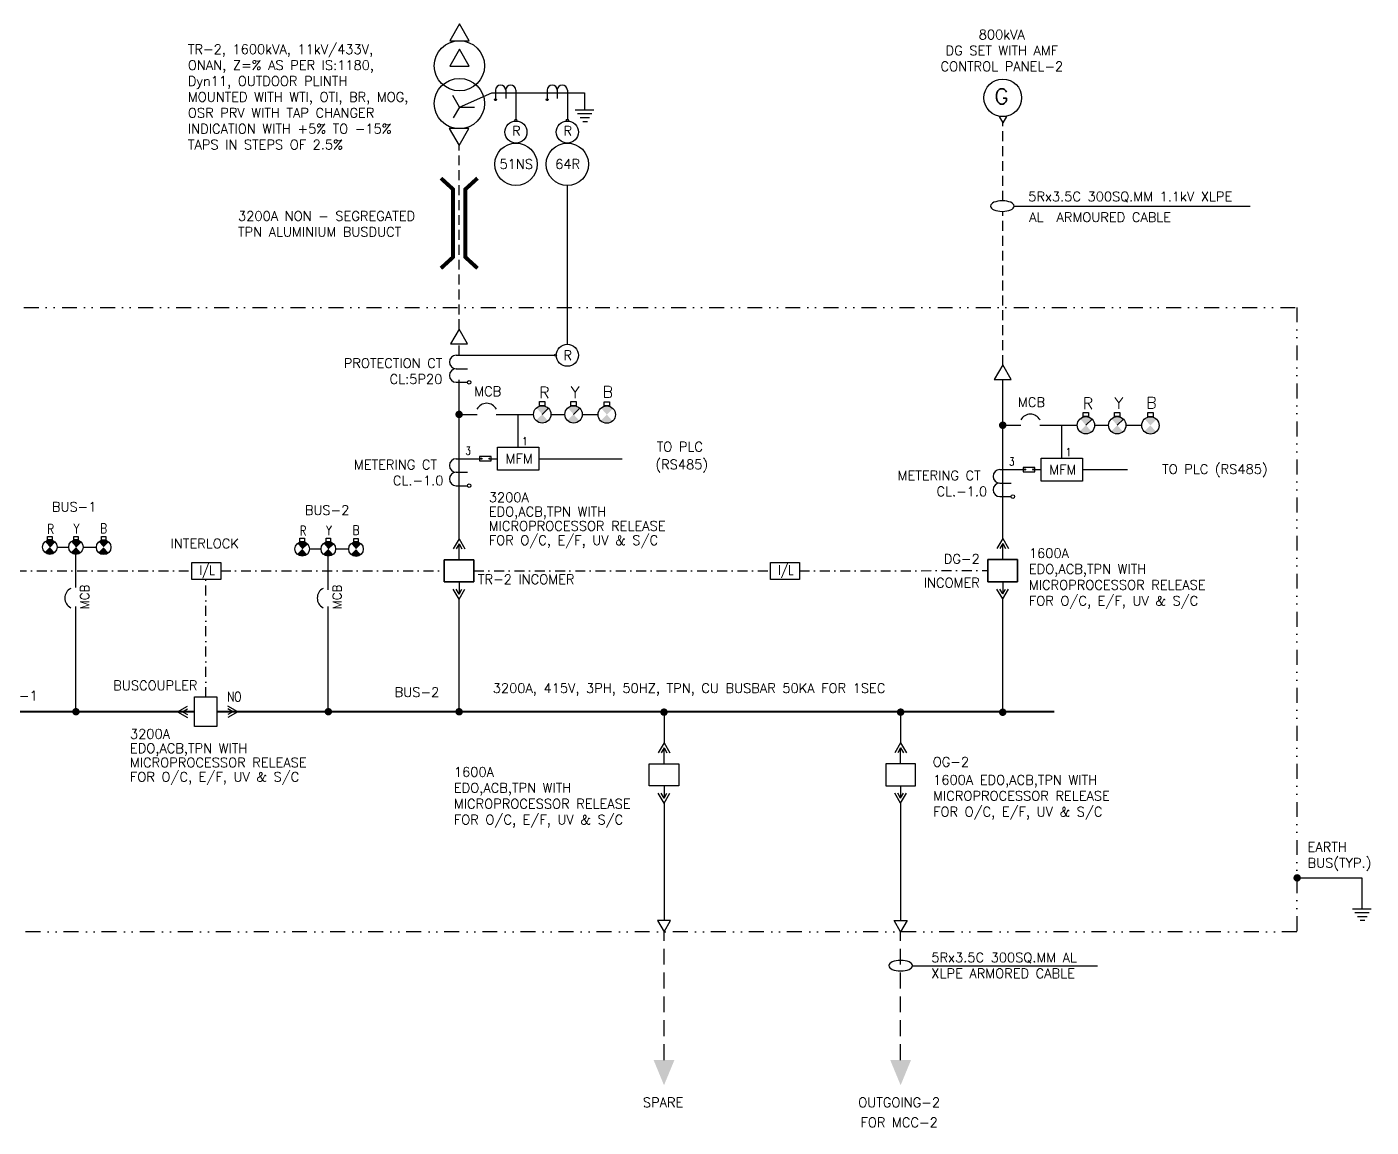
# Model space of a CAD drawing. Header units: metres. Extents: x -3672 to -87, y 1764 to 2695.
# Drawn here: x -471.8 to -133.7, y 2051.9 to 2328.8 of the extents above; entities that cross this region are included whole.
import ezdxf
from ezdxf.enums import TextEntityAlignment as Align

# ---------------------------------------------------------------- set-up
doc = ezdxf.new("R2010")
doc.units = ezdxf.units.M
doc.header["$MEASUREMENT"] = 0
for name, pattern in [('DASHDOT2', [0.5, 0.25, -0.125, 0, -0.125]), ('DASHED', [0.75, 0.5, -0.25]), ('DIVIDE2', [0.625, 0.25, -0.125, 0, -0.125, 0, -0.125]), ('HIDDEN', [0.375, 0.25, -0.125])]:
    doc.linetypes.add(name, pattern=pattern)
for name, color, linetype in [('BUSBAR', 4, 'Continuous'), ('ELEC_SYM', 6, 'Continuous'), ('LINE', 4, 'Continuous'), ('LOGO TEXT', 7, 'Continuous'), ('PANEL', 40, 'Continuous'), ('TEXT', 7, 'Continuous')]:
    doc.layers.add(name, color=color, linetype=linetype)
doc.layers.add('CABLE', color=30, linetype='Continuous', lineweight=20)
doc.styles.add('romans', font='Romans.shx')

# ---------------------------------------------------------------- blocks, each defined once
blk = doc.blocks.new('CG')
blk.add_lwpolyline([(0, 375), (-217, 0), (217, 0)], close=True)
blk = doc.blocks.new('tr')
for p, q in [((0, 0), (-1.71, -2.95)), ((1.71, -2.95), (0, 0)), ((-1.71, -2.95), (1.71, -2.95))]:
    blk.add_line(p, q)
blk = doc.blocks.new('Ect')
at = {"color": 0, "linetype": 'ByBlock'}
for p, q in [((0, 3), (2.5, 3)), ((0, 0), (2.5, 0)), ((0, -3), (2.5, -3))]:
    blk.add_line(p, q, dxfattribs=at)
for centre in [(0, 1.5), (0, -1.5)]:
    blk.add_arc(centre, 1.5, 90, 270, dxfattribs=at)

msp = doc.modelspace()

# ---------------------------------------------------------------- hatches: boundary and pattern name
at = {"linetype": 'DASHED', "lineweight": -3, "ltscale": 700}
h = msp.add_hatch(color=30, dxfattribs=at)
h.paths.add_polyline_path([(-315.7, 2220.12), (-322.06, 2221.43), (-322.05, 2218.78)], flags=17)
edge = h.paths.add_edge_path(flags=17)
edge.add_line((-315.7, 2220.12), (-322.06, 2221.43))
edge.add_line((-322.05, 2218.78), (-322.06, 2221.43))
edge.add_line((-322.05, 2218.78), (-315.7, 2220.12))
h = msp.add_hatch(color=30, dxfattribs=at)
h.paths.add_polyline_path([(-188.6, 2217.39), (-194.97, 2218.71), (-194.96, 2216.05)], flags=17)
edge = h.paths.add_edge_path(flags=17)
edge.add_line((-188.6, 2217.39), (-194.97, 2218.71))
edge.add_line((-194.96, 2216.05), (-194.97, 2218.71))
edge.add_line((-194.96, 2216.05), (-188.6, 2217.39))
at = {"layer": 'ELEC_SYM', "lineweight": -3}
h = msp.add_hatch(color=1, dxfattribs=at)
h.paths.add_polyline_path([(-340.64, 2232.85, 0.395544), (-343.63, 2232.95), (-342.19, 2231.3)])
h.paths.add_polyline_path([(-342.19, 2231.3), (-343.73, 2229.75, 0.395108), (-340.74, 2229.66)])
h = msp.add_hatch(color=2, dxfattribs=at)
h.paths.add_polyline_path([(-332.75, 2232.85, 0.395544), (-335.75, 2232.95), (-334.3, 2231.3)])
h.paths.add_polyline_path([(-334.3, 2231.3), (-335.85, 2229.75, 0.395108), (-332.86, 2229.66)])
h = msp.add_hatch(color=5, dxfattribs=at)
h.paths.add_polyline_path([(-324.4, 2232.8, 0.395544), (-327.4, 2232.89), (-325.95, 2231.25)])
h.paths.add_polyline_path([(-325.95, 2231.25), (-327.5, 2229.7, 0.395108), (-324.51, 2229.6)])
h = msp.add_hatch(color=1, dxfattribs=at)
h.paths.add_polyline_path([(-203.91, 2230.12, 0.395544), (-206.91, 2230.22), (-205.46, 2228.57)])
h.paths.add_polyline_path([(-205.46, 2228.57), (-207.01, 2227.02, 0.395108), (-204.02, 2226.93)])
h = msp.add_hatch(color=2, dxfattribs=at)
h.paths.add_polyline_path([(-196.03, 2230.12, 0.395544), (-199.03, 2230.22), (-197.58, 2228.57)])
h.paths.add_polyline_path([(-197.58, 2228.57), (-199.13, 2227.02, 0.395108), (-196.13, 2226.93)])
h = msp.add_hatch(color=5, dxfattribs=at)
h.paths.add_polyline_path([(-187.68, 2230.07, 0.395544), (-190.67, 2230.17), (-189.23, 2228.52)])
h.paths.add_polyline_path([(-189.23, 2228.52), (-190.78, 2226.97, 0.395108), (-187.78, 2226.87)])
h = msp.add_hatch(color=1, dxfattribs=at)
h.paths.add_polyline_path([(-464.73, 2199.19, 0.395544), (-467.22, 2199.27), (-466.02, 2197.9)])
h.paths.add_polyline_path([(-466.02, 2197.9), (-467.31, 2196.61, 0.395108), (-464.82, 2196.53)])
h = msp.add_hatch(color=2, dxfattribs=at)
h.paths.add_polyline_path([(-458.16, 2199.19, 0.395544), (-460.66, 2199.27), (-459.45, 2197.9)])
h.paths.add_polyline_path([(-459.45, 2197.9), (-460.74, 2196.61, 0.395108), (-458.25, 2196.53)])
h = msp.add_hatch(color=5, dxfattribs=at)
h.paths.add_polyline_path([(-451.2, 2199.14, 0.395544), (-453.7, 2199.22), (-452.49, 2197.85)])
h.paths.add_polyline_path([(-452.49, 2197.85), (-453.78, 2196.56, 0.395108), (-451.29, 2196.48)])
h = msp.add_hatch(color=1, dxfattribs=at)
h.paths.add_polyline_path([(-401.26, 2198.74, 0.395544), (-403.75, 2198.82), (-402.55, 2197.45)])
h.paths.add_polyline_path([(-402.55, 2197.45), (-403.84, 2196.16, 0.395108), (-401.34, 2196.08)])
h = msp.add_hatch(color=2, dxfattribs=at)
h.paths.add_polyline_path([(-394.69, 2198.74, 0.395544), (-397.18, 2198.82), (-395.98, 2197.45)])
h.paths.add_polyline_path([(-395.98, 2197.45), (-397.27, 2196.16, 0.395108), (-394.77, 2196.08)])
h = msp.add_hatch(color=5, dxfattribs=at)
h.paths.add_polyline_path([(-387.73, 2198.69, 0.395544), (-390.22, 2198.77), (-389.02, 2197.4)])
h.paths.add_polyline_path([(-389.02, 2197.4), (-390.31, 2196.11, 0.395108), (-387.81, 2196.03)])

# ---------------------------------------------------------------- linework, layer by layer
at = {"linetype": 'ByBlock', "lineweight": -3, "ltscale": 10}
for q in [(-364.71, 2311.55), (-364.56, 2305.93), (-359.24, 2308.61)]:
    msp.add_line((-363.01, 2308.61), q, dxfattribs=at)
at = {"color": 4, "linetype": 'HIDDEN', "lineweight": -3, "ltscale": 10}
for p, q in [((-226.37, 2285.05), (-226.37, 2304.64)), ((-363.1, 2252.72), (-363.1, 2298.95)), ((-226.37, 2243.74), (-226.37, 2282.4)), ((-363.1, 2246.17), (-363.1, 2249.03))]:
    msp.add_line(p, q, dxfattribs=at)
at = {"color": 7}
for p, q in [((-335.87, 2248.94), (-335.87, 2288.91)), ((-361, 2246.17), (-339.11, 2246.19))]:
    msp.add_line(p, q, dxfattribs=at)
at = {"color": 6, "lineweight": -3}
for p, q in [((-363.1, 2200.01), (-364.55, 2197.5)), ((-363.1, 2200.01), (-364.55, 2197.5)), ((-363.1, 2198.76), (-363.82, 2197.5)), ((-363.1, 2198.76), (-363.82, 2197.5)), ((-363.1, 2200.01), (-361.65, 2197.5)), ((-363.1, 2200.01), (-361.65, 2197.5)), ((-363.1, 2194.73), (-363.1, 2198.76)), ((-363.1, 2198.76), (-362.37, 2197.5)), ((-363.1, 2198.76), (-362.37, 2197.5)), ((-226.37, 2200.06), (-227.82, 2197.55)), ((-226.37, 2200.06), (-227.82, 2197.55)), ((-226.37, 2198.8), (-227.1, 2197.55)), ((-226.37, 2198.8), (-227.1, 2197.55)), ((-226.37, 2200.06), (-224.93, 2197.55)), ((-226.37, 2200.06), (-224.93, 2197.55)), ((-226.37, 2194.77), (-226.37, 2198.8)), ((-226.37, 2198.8), (-225.65, 2197.55)), ((-226.37, 2198.8), (-225.65, 2197.55)), ((-359.36, 2194.73), (-366.83, 2194.73)), ((-366.83, 2194.73), (-366.83, 2189.13)), ((-366.83, 2189.13), (-366.83, 2194.73)), ((-366.83, 2194.73), (-359.36, 2194.73)), ((-359.36, 2189.13), (-359.36, 2194.73)), ((-359.36, 2194.73), (-359.36, 2189.13)), ((-222.64, 2194.77), (-230.11, 2194.77)), ((-230.11, 2194.77), (-230.11, 2189.17)), ((-222.64, 2189.17), (-222.64, 2194.77)), ((-366.83, 2189.13), (-359.36, 2189.13)), ((-359.36, 2189.13), (-366.83, 2189.13)), ((-363.1, 2184.81), (-364.55, 2187.32)), ((-363.1, 2184.81), (-364.55, 2187.32)), ((-363.1, 2186.06), (-363.82, 2187.32)), ((-363.1, 2186.06), (-363.82, 2187.32)), ((-363.1, 2189.13), (-363.1, 2186.06)), ((-363.1, 2186.06), (-362.37, 2187.32)), ((-363.1, 2184.81), (-361.65, 2187.32)), ((-363.1, 2186.06), (-362.37, 2187.32)), ((-363.1, 2184.81), (-361.65, 2187.32)), ((-230.11, 2189.17), (-222.64, 2189.17)), ((-226.37, 2184.85), (-227.82, 2187.36)), ((-226.37, 2184.85), (-227.82, 2187.36)), ((-226.37, 2186.11), (-227.1, 2187.36)), ((-226.37, 2186.11), (-227.1, 2187.36)), ((-226.37, 2189.17), (-226.37, 2186.11)), ((-226.37, 2186.11), (-225.65, 2187.36)), ((-226.37, 2184.85), (-224.93, 2187.36)), ((-226.37, 2186.11), (-225.65, 2187.36)), ((-226.37, 2184.85), (-224.93, 2187.36)), ((-433.93, 2156.47), (-431.42, 2157.91)), ((-432.67, 2156.47), (-431.42, 2157.19)), ((-418.72, 2156.47), (-421.23, 2157.91)), ((-419.98, 2156.47), (-421.23, 2157.19)), ((-433.93, 2156.47), (-431.42, 2155.02)), ((-429.61, 2156.47), (-432.67, 2156.47)), ((-432.67, 2156.47), (-431.42, 2155.74)), ((-424, 2156.47), (-419.98, 2156.47)), ((-419.98, 2156.47), (-421.23, 2155.74)), ((-418.72, 2156.47), (-421.23, 2155.02)), ((-311.56, 2148.68), (-313.01, 2146.17)), ((-311.56, 2147.42), (-312.28, 2146.17)), ((-311.56, 2148.68), (-310.11, 2146.17)), ((-311.56, 2143.4), (-311.56, 2147.42)), ((-311.56, 2147.42), (-310.84, 2146.17)), ((-252.05, 2148.68), (-253.5, 2146.17)), ((-252.05, 2147.42), (-252.78, 2146.17)), ((-252.05, 2148.68), (-250.6, 2146.17)), ((-252.05, 2143.4), (-252.05, 2147.42)), ((-252.05, 2147.42), (-251.33, 2146.17)), ((-315.26, 2137.79), (-315.26, 2143.4)), ((-248.35, 2137.79), (-248.35, 2143.4)), ((-311.56, 2137.79), (-311.56, 2134.73)), ((-252.05, 2137.79), (-252.05, 2134.73)), ((-311.56, 2133.47), (-313.01, 2135.98)), ((-311.56, 2134.73), (-312.28, 2135.98)), ((-311.56, 2134.73), (-310.84, 2135.98)), ((-311.56, 2133.47), (-310.11, 2135.98)), ((-252.05, 2133.47), (-253.5, 2135.98)), ((-252.05, 2134.73), (-252.78, 2135.98)), ((-252.05, 2134.73), (-251.33, 2135.98)), ((-252.05, 2133.47), (-250.6, 2135.98))]:
    msp.add_line(p, q, dxfattribs=at)
at = {"color": 1, "linetype": 'DASHDOT2', "lineweight": -3, "ltscale": 10}
for p, q in [((-535.61, 2191.93), (-430.32, 2191.93)), ((-423.04, 2191.93), (-366.83, 2191.93)), ((-359.36, 2191.93), (-284.75, 2191.96)), ((-277.46, 2191.96), (-230.11, 2191.98)), ((-426.81, 2160.2), (-426.81, 2189.77))]:
    msp.add_line(p, q, dxfattribs=at)
at = {"color": 30, "linetype": 'DASHED', "lineweight": -3, "ltscale": 8}
for p, q in [((-311.56, 2068.84), (-311.56, 2101.11)), ((-252.05, 2068.84), (-252.05, 2101.11))]:
    msp.add_line(p, q, dxfattribs=at)
at = {"color": 4, "lineweight": -3, "ltscale": 10, "const_width": 0.98, "elevation": 4.9}
msp.add_lwpolyline([(-367.66, 2290.73), (-364.61, 2287.94), (-364.62, 2270.86), (-367.66, 2268.07)], dxfattribs=at)
at = {"color": 4, "lineweight": -3, "ltscale": 10, "const_width": 0.98}
msp.add_lwpolyline([(-358.47, 2290.73), (-361.52, 2287.94), (-361.52, 2270.86), (-358.47, 2268.07)], dxfattribs=at)
at = {"color": 3, "linetype": 'Continuous', "lineweight": -3, "const_width": 0.95}
for points in [[(-363.56, 2231.3, 1), (-362.63, 2231.3, 1)], [(-226.84, 2228.57, 1), (-225.91, 2228.57, 1)], [(-459.91, 2156.48, 1), (-458.99, 2156.48, 1)], [(-396.44, 2156.48, 1), (-395.52, 2156.48, 1)], [(-363.56, 2156.47, 1), (-362.63, 2156.47, 1)], [(-312.02, 2156.37, 1), (-311.1, 2156.37, 1)], [(-251.59, 2156.37, -1), (-252.52, 2156.37, -1)], [(-226.84, 2156.35, 1), (-225.92, 2156.35, 1)], [(-151.87, 2114.67, -1), (-152.79, 2114.67, -1)]]:
    msp.add_lwpolyline(points, format="xyb", close=True, dxfattribs=at)
at = {"lineweight": -3}
for points in [[(-357.94, 2219.58), (-355.01, 2219.58), (-355.01, 2220.7), (-357.94, 2220.7)], [(-221.22, 2216.85), (-218.28, 2216.85), (-218.28, 2217.97), (-221.22, 2217.97)]]:
    msp.add_lwpolyline(points, close=True, dxfattribs=at)
at = {"color": 6, "lineweight": -3, "flags": 128}
for points in [[(-284.75, 2194.02), (-277.46, 2194.02), (-277.46, 2189.79), (-284.75, 2189.79)], [(-430.32, 2194), (-423.04, 2194), (-423.04, 2189.77), (-430.32, 2189.77)]]:
    msp.add_lwpolyline(points, close=True, dxfattribs=at)
at = {"color": 6, "lineweight": -3}
for points in [[(-230.11, 2194.77), (-222.64, 2194.77), (-222.64, 2189.17), (-230.11, 2189.17)], [(-424, 2160.2), (-424, 2152.73), (-429.61, 2152.73), (-429.61, 2160.2)]]:
    msp.add_lwpolyline(points, close=True, dxfattribs=at)
for points in [[(-315.3, 2143.4), (-307.82, 2143.4), (-307.82, 2137.79), (-315.3, 2137.79)], [(-248.32, 2143.4), (-255.79, 2143.4), (-255.79, 2137.79), (-248.32, 2137.79)]]:
    msp.add_lwpolyline(points, dxfattribs=at)
at = {"lineweight": -3, "ltscale": 10}
for centre, radius in [((-353.92, 2310.49), 0.248), ((-340.94, 2310.49), 0.248), ((-348.85, 2305.35), 0.248), ((-335.87, 2305.35), 0.248), ((-338.87, 2246.19), 0.248), ((-360.56, 2239.38), 0.446), ((-360.56, 2213.35), 0.446), ((-223.84, 2210.62), 0.446)]:
    msp.add_circle(centre, radius, dxfattribs=at)
at = {"lineweight": -3}
for centre in [(-357.51, 2220.15), (-355.43, 2220.15), (-220.79, 2217.42), (-218.71, 2217.42)]:
    msp.add_circle(centre, 0.141, dxfattribs=at)
at = {"color": 0, "linetype": 'ByBlock', "lineweight": -3}
for centre in [(-363.01, 2319.01), (-363.01, 2309.52)]:
    msp.add_ellipse(centre, major_axis=(6.32, 0), ratio=1, dxfattribs=at)
at = {"color": 30, "linetype": 'DASHED', "lineweight": -3, "ltscale": 700}
for points in [[(-314.18, 2068.84), (-308.94, 2068.84), (-311.56, 2062.49)], [(-249.44, 2068.84), (-254.67, 2068.84), (-252.05, 2062.49)]]:
    msp.add_solid(points, dxfattribs=at)
at = {"layer": 'BUSBAR', "color": 4, "lineweight": -3}
for p, q in [((-363.01, 2308.61), (-354.85, 2312.2)), ((-354.85, 2312.2), (-331.58, 2312.2)), ((-348.85, 2310.77), (-348.85, 2305.6)), ((-335.87, 2310.77), (-335.87, 2305.6)), ((-331.58, 2312.2), (-331.58, 2307.81)), ((-329.24, 2307.81), (-333.92, 2307.81)), ((-329.74, 2306.91), (-333.32, 2306.91)), ((-330.28, 2305.92), (-332.67, 2305.92)), ((-330.82, 2304.94), (-332.01, 2304.94)), ((-152.33, 2114.67), (-136.07, 2114.67)), ((-136.07, 2114.67), (-136.07, 2106.78)), ((-133.73, 2106.78), (-138.4, 2106.78)), ((-134.22, 2105.88), (-137.81, 2105.88)), ((-134.76, 2104.89), (-137.15, 2104.89)), ((-135.3, 2103.91), (-136.5, 2103.91))]:
    msp.add_line(p, q, dxfattribs=at)
at = {"layer": 'BUSBAR', "color": 5, "lineweight": -3, "const_width": 0.5}
for points in [[(-429.61, 2156.47), (-696.98, 2156.47)], [(-424, 2156.47), (-213.38, 2156.47)]]:
    msp.add_lwpolyline(points, dxfattribs=at)
at = {"layer": 'CABLE', "color": 30, "lineweight": -3}
for p, q in [((-343.04, 2220.14), (-322.06, 2220.14)), ((-206.32, 2217.41), (-194.96, 2217.41))]:
    msp.add_line(p, q, dxfattribs=at)
at = {"layer": 'ELEC_SYM', "color": 1, "lineweight": -3}
for p, q in [((-353.92, 2312.88), (-353.92, 2310.77)), ((-351.38, 2312.88), (-351.38, 2310.77)), ((-348.85, 2312.88), (-348.85, 2310.77)), ((-340.94, 2312.88), (-340.94, 2310.77)), ((-338.4, 2312.88), (-338.4, 2310.77)), ((-335.87, 2312.88), (-335.87, 2310.77)), ((-342.19, 2231.3), (-340.64, 2232.85)), ((-205.46, 2228.57), (-203.91, 2230.12)), ((-466.02, 2197.9), (-464.73, 2199.19)), ((-402.55, 2197.45), (-401.26, 2198.74))]:
    msp.add_line(p, q, dxfattribs=at)
at = {"layer": 'ELEC_SYM', "color": 6, "lineweight": -3}
for p, q in [((-340, 2231.3), (-336.49, 2231.3)), ((-332.11, 2231.3), (-328.05, 2231.3)), ((-203.27, 2228.57), (-199.77, 2228.57)), ((-195.39, 2228.57), (-191.33, 2228.57)), ((-464.19, 2197.9), (-461.28, 2197.9)), ((-457.63, 2197.9), (-454.24, 2197.9)), ((-400.72, 2197.45), (-397.8, 2197.45)), ((-394.15, 2197.45), (-390.77, 2197.45))]:
    msp.add_line(p, q, dxfattribs=at)
at = {"layer": 'ELEC_SYM', "color": 2, "lineweight": -3}
for p, q in [((-334.3, 2231.3), (-332.75, 2232.85)), ((-197.58, 2228.57), (-196.03, 2230.12)), ((-459.45, 2197.9), (-458.16, 2199.19)), ((-395.98, 2197.45), (-394.69, 2198.74))]:
    msp.add_line(p, q, dxfattribs=at)
at = {"layer": 'ELEC_SYM', "color": 1, "lineweight": -3}
for points in [[(-342.87, 2234.53), (-341.5, 2234.53), (-341.5, 2233.49), (-342.87, 2233.49)], [(-206.15, 2231.81), (-204.78, 2231.81), (-204.78, 2230.76), (-206.15, 2230.76)], [(-466.59, 2200.59), (-465.45, 2200.59), (-465.45, 2199.72), (-466.59, 2199.72)], [(-403.12, 2200.14), (-401.98, 2200.14), (-401.98, 2199.27), (-403.12, 2199.27)]]:
    msp.add_lwpolyline(points, close=True, dxfattribs=at)
at = {"layer": 'ELEC_SYM', "color": 2, "lineweight": -3}
for points in [[(-334.99, 2234.53), (-333.62, 2234.53), (-333.62, 2233.49), (-334.99, 2233.49)], [(-198.27, 2231.81), (-196.89, 2231.81), (-196.89, 2230.76), (-198.27, 2230.76)], [(-460.02, 2200.59), (-458.88, 2200.59), (-458.88, 2199.72), (-460.02, 2199.72)], [(-396.55, 2200.14), (-395.41, 2200.14), (-395.41, 2199.27), (-396.55, 2199.27)]]:
    msp.add_lwpolyline(points, close=True, dxfattribs=at)
at = {"layer": 'ELEC_SYM', "color": 5, "lineweight": -3}
for points in [[(-326.64, 2234.48), (-325.27, 2234.48), (-325.27, 2233.44), (-326.64, 2233.44)], [(-189.91, 2231.75), (-188.54, 2231.75), (-188.54, 2230.71), (-189.91, 2230.71)], [(-453.06, 2200.55), (-451.92, 2200.55), (-451.92, 2199.68), (-453.06, 2199.68)], [(-389.59, 2200.1), (-388.45, 2200.1), (-388.45, 2199.23), (-389.59, 2199.23)]]:
    msp.add_lwpolyline(points, close=True, dxfattribs=at)
at = {"layer": 'ELEC_SYM', "color": 6, "lineweight": -3, "flags": 128}
for points in [[(-353.41, 2223.05), (-343.04, 2223.05), (-343.04, 2217.23), (-353.41, 2217.23)], [(-216.68, 2220.32), (-206.32, 2220.32), (-206.32, 2214.5), (-216.68, 2214.5)]]:
    msp.add_lwpolyline(points, close=True, dxfattribs=at)
at = {"layer": 'ELEC_SYM', "color": 6, "lineweight": -3}
for centre, radius in [((-226.37, 2310.96), 4.73), ((-348.79, 2302.34), 2.77), ((-335.87, 2302.34), 2.77), ((-348.79, 2294.24), 5.33), ((-335.87, 2294.24), 5.33), ((-335.87, 2246.17), 2.77)]:
    msp.add_circle(centre, radius, dxfattribs=at)
at = {"layer": 'ELEC_SYM', "color": 1, "lineweight": -3}
for centre, radius in [((-342.19, 2231.3), 2.19), ((-205.46, 2228.57), 2.19), ((-466.02, 2197.9), 1.83), ((-402.55, 2197.45), 1.83)]:
    msp.add_circle(centre, radius, dxfattribs=at)
at = {"layer": 'ELEC_SYM', "color": 2, "lineweight": -3}
for centre, radius in [((-334.3, 2231.3), 2.19), ((-197.58, 2228.57), 2.19), ((-459.45, 2197.9), 1.83), ((-395.98, 2197.45), 1.83)]:
    msp.add_circle(centre, radius, dxfattribs=at)
at = {"layer": 'ELEC_SYM', "color": 5, "lineweight": -3}
for centre, radius in [((-325.95, 2231.25), 2.19), ((-189.23, 2228.52), 2.19), ((-452.49, 2197.85), 1.83), ((-389.02, 2197.4), 1.83)]:
    msp.add_circle(centre, radius, dxfattribs=at)
at = {"layer": 'ELEC_SYM', "color": 1, "lineweight": -3}
for centre in [(-352.65, 2312.88), (-350.12, 2312.88), (-339.67, 2312.88), (-337.14, 2312.88)]:
    msp.add_arc(centre, 1.27, 0, 180, dxfattribs=at)
at = {"layer": 'ELEC_SYM', "color": 230, "lineweight": -3}
for centre, major_axis in [((-356.16, 2231.33), (-1.95, -1.95)), ((-219.43, 2228.6), (-1.95, -1.95)), ((-459.48, 2185.08), (1.95, -1.95)), ((-396.01, 2185.08), (1.95, -1.95))]:
    msp.add_ellipse(centre, major_axis=major_axis, ratio=1, start_param=2.846152, end_param=5.00783, dxfattribs=at)
at = {"layer": 'LINE', "color": 0, "lineweight": -3}
for p, q in [((-227.29, 2306.22), (-226.37, 2304.64)), ((-225.46, 2306.22), (-227.29, 2306.22)), ((-225.46, 2306.22), (-226.37, 2304.64))]:
    msp.add_line(p, q, dxfattribs=at)
at = {"layer": 'LINE', "color": 4, "lineweight": -3}
for p, q in [((-363.1, 2200.01), (-363.1, 2239.96)), ((-226.37, 2200.06), (-226.37, 2240.05)), ((-363.1, 2231.3), (-358.58, 2231.3)), ((-353.75, 2231.3), (-344.68, 2231.3)), ((-344.77, 2231.3), (-344.38, 2231.3)), ((-340, 2231.3), (-336.49, 2231.3)), ((-332.11, 2231.3), (-328.14, 2231.3)), ((-226.37, 2228.57), (-221.86, 2228.57)), ((-217.03, 2228.57), (-207.96, 2228.57)), ((-208.05, 2228.57), (-207.65, 2228.57)), ((-203.27, 2228.57), (-199.77, 2228.57)), ((-195.39, 2228.57), (-191.42, 2228.57)), ((-361.36, 2220.14), (-357.94, 2220.14)), ((-355.01, 2220.14), (-353.41, 2220.14)), ((-224.63, 2217.41), (-221.22, 2217.41)), ((-218.28, 2217.41), (-216.68, 2217.41)), ((-464.19, 2197.9), (-461.28, 2197.9)), ((-457.63, 2197.9), (-454.32, 2197.9)), ((-400.72, 2197.45), (-397.8, 2197.45)), ((-394.15, 2197.45), (-390.84, 2197.45)), ((-459.45, 2187.71), (-459.45, 2196.07)), ((-395.98, 2187.18), (-395.98, 2195.62)), ((-363.1, 2156.47), (-363.1, 2184.81)), ((-226.38, 2156.33), (-226.37, 2184.85)), ((-459.45, 2156.48), (-459.45, 2182.98)), ((-395.98, 2156.48), (-395.98, 2182.98)), ((-311.56, 2156.45), (-311.56, 2148.68)), ((-252.05, 2156.45), (-252.05, 2148.68)), ((-311.56, 2133.47), (-311.56, 2103.95)), ((-252.05, 2133.47), (-252.05, 2103.95))]:
    msp.add_line(p, q, dxfattribs=at)
for points in [[(-348.23, 2223.05), (-348.23, 2226.26), (-348.23, 2226.26), (-348.23, 2231.3)], [(-211.5, 2220.32), (-211.5, 2223.53), (-211.5, 2223.53), (-211.5, 2228.57)]]:
    msp.add_lwpolyline(points, dxfattribs=at)
at = {"layer": 'PANEL', "color": 8, "lineweight": -3}
for p, q in [((-223.29, 2283.72), (-164.15, 2283.72)), ((-249.08, 2092.57), (-202.58, 2092.57))]:
    msp.add_line(p, q, dxfattribs=at)
at = {"layer": 'PANEL', "color": 6, "linetype": 'DIVIDE2', "lineweight": -3, "ltscale": 15}
msp.add_lwpolyline([(-759.78, 2258.23), (-152.41, 2258.23), (-152.41, 2101.11), (-759.78, 2101.11)], close=True, dxfattribs=at)
at = {"layer": 'PANEL', "color": 8, "lineweight": -3, "extrusion": (0, 0, -1)}
for centre in [(-226.48, 2283.72), (-252.05, 2092.58)]:
    msp.add_ellipse(centre, major_axis=(2.98, 0), ratio=0.445993, dxfattribs=at)

# ---------------------------------------------------------------- block references
at = {"color": 3, "linetype": 'Continuous', "lineweight": -3, "xscale": 1.44, "yscale": 1.44, "zscale": 1.44}
for p in [(-363, 2329.58), (-363, 2323.19)]:
    msp.add_blockref('tr', p, dxfattribs=at)
at = {"color": 3, "linetype": 'Continuous', "lineweight": -3, "rotation": 180}
for p, xscale, yscale, zscale in [((-363.1, 2298.95), 1.44, 1.44, 1.44), ((-311.56, 2101.11), 0.9600000000000002, 0.9600000000000002, 0.9600000000000002), ((-252.05, 2101.11), -0.9600000000000002, 0.9600000000000002, 0.9600000000000002)]:
    msp.add_blockref('tr', p, dxfattribs=dict(at, xscale=xscale, yscale=yscale, zscale=zscale))
at = {"layer": 'ELEC_SYM', "color": 1, "lineweight": -3, "xscale": 1.131990989291668, "yscale": 1.131990989291668, "zscale": 1.131990989291668}
for p in [(-363.83, 2242.78), (-363.84, 2216.74), (-227.11, 2214.01)]:
    msp.add_blockref('Ect', p, dxfattribs=at)
at = {"layer": 'LOGO TEXT', "lineweight": -3, "xscale": 0.00984251968503937, "yscale": 0.00984251968503937, "zscale": 0.00984251968503937}
for p in [(-363.1, 2249.03), (-226.37, 2240.05)]:
    msp.add_blockref('CG', p, dxfattribs=at)

# ---------------------------------------------------------------- texts
at = {"layer": 'TEXT', "lineweight": -3, "style": 'romans'}
for s, height, p in [('G', 3.86, (-226.66, 2311.33)), ('R', 2.4, (-348.7, 2302.65)), ('R', 2.4, (-335.78, 2302.65)), ('51NS', 2.4, (-348.72, 2294.29)), ('64R', 2.4, (-335.79, 2294.29)), ('R', 2.4, (-335.78, 2246.17)), ('MCB', 2.4, (-355.88, 2237.11)), ('MCB', 2.4, (-219.15, 2234.38))]:
    msp.add_text(s, height=height, dxfattribs=at).set_placement(p, align=Align.MIDDLE)
at = {"layer": 'TEXT', "style": 'romans'}
for s, p in [('5Rx3.5C 300SQ.MM 1.1kV XLPE', (-219.96, 2284.93)), ('AL  ARMOURED CABLE', (-219.73, 2279.71)), ('TO PLC', (-313.39, 2221.97)), ('(RS485)', (-313.73, 2217.51))]:
    msp.add_text(s, height=2.4, dxfattribs=at).set_placement(p)
at = {"layer": 'TEXT', "lineweight": -3, "style": 'romans'}
for s, height, p in [('R', 2.88, (-342.95, 2235.36)), ('Y', 2.88, (-335, 2235.42)), ('B', 2.88, (-326.99, 2235.52)), ('R', 2.88, (-206.23, 2232.64)), ('Y', 2.88, (-198.28, 2232.7)), ('B', 2.88, (-190.26, 2232.79)), ('TO PLC (RS485)', 2.4, (-186.29, 2216.33)), ('BUS-1', 2.4, (-465.5, 2206.83)), ('BUS-2', 2.4, (-401.9, 2206)), ('INTERLOCK', 2.4, (-435.65, 2197.6)), ('BUS-1', 2.4, (-480.28, 2159.31))]:
    msp.add_text(s, height=height, dxfattribs=at).set_placement(p)
at = {"layer": 'TEXT', "lineweight": -3, "style": 'romans', "width": 0.8}
for s, height, p in [('1', 2, (-347.25, 2223.54)), ('3', 2, (-361.52, 2221.15)), ('1', 2, (-210.52, 2220.81)), ('3', 2, (-224.8, 2218.42)), ('R', 2.4, (-466.66, 2201.28)), ('Y', 2.4, (-460.03, 2201.33)), ('B', 2.4, (-453.35, 2201.41)), ('R', 2.4, (-403.18, 2200.83)), ('Y', 2.4, (-396.56, 2200.88)), ('B', 2.4, (-389.88, 2200.96))]:
    msp.add_text(s, height=height, dxfattribs=at).set_placement(p)
at = {"layer": 'TEXT', "lineweight": -3, "style": 'romans'}
for p in [(-347.99, 2220.14), (-211.27, 2217.41)]:
    msp.add_text('MFM', height=2.4, dxfattribs=at).set_placement(p, align=Align.MIDDLE_CENTER)
at = {"layer": 'TEXT', "lineweight": -3, "style": 'romans', "width": 0.8}
for s, p in [('I/L', (-426.47, 2191.93)), ('I/L', (-280.9, 2191.96)), ('NO', (-419.62, 2160.26))]:
    msp.add_text(s, height=2.4, dxfattribs=at).set_placement(p, align=Align.MIDDLE)
at = {"layer": 'TEXT', "lineweight": -3, "style": 'romans'}
for p in [(-457.26, 2185.36), (-393.79, 2185.36)]:
    msp.add_text('MCB', height=2.2, rotation=90, dxfattribs=at).set_placement(p, align=Align.MIDDLE)
msp.add_text('BUS-2', height=2.4, dxfattribs=at).set_placement((-373.69, 2160.21), align=Align.CENTER)
at = {"layer": 'TEXT', "lineweight": -3, "char_height": 2.4, "style": 'romans'}
for s, insert, width, attachment_point in [('\\pxqc;800kVA\\PDG SET WITH AMF CONTROL PANEL-2', (-226.6, 2322.87), 44.7823, 5), ('TR-2, 1600kVA, 11kV/433V, ONAN, Z=% AS PER IS:1180, Dyn11, OUTDOOR PLINTH MOUNTED WITH WTI, OTI, BR, MOG, OSR PRV WITH TAP CHANGER INDICATION WITH +5% TO -15% TAPS IN STEPS OF 2.5%', (-431.3, 2324.38), 60.1705, 1), ('3200A NON - SEGREGATED TPN ALUMINIUM BUSDUCT', (-418.69, 2282.42), 54.94, 1), ('PROTECTION CT CL:5P20', (-367.31, 2242.18), 28.1486, 6), ('METERING CT  CL.-1.0', (-367.01, 2216.66), 27.6114, 6), ('METERING CT  CL.-1.0', (-230.28, 2213.93), 27.6114, 6), ('\\P1600A\\PEDO,ACB,TPN WITH\\PMICROPROCESSOR RELEASE\\PFOR O/C, E/F, UV & S/C', (-219.79, 2191.99), 66.9734, 4), ('BUSCOUPLER ', (-439.47, 2163.1), 21.0972, 5), ('3200A, 415V, 3PH, 50HZ, TPN, CU BUSBAR 50KA FOR 1SEC', (-354.63, 2162.05), 117.0872, 4), ('\\pxql;OG-2', (-238.52, 2145.05), 5.4585, 3), ('1600A\\PEDO,ACB,TPN WITH\\PMICROPROCESSOR RELEASE\\PFOR O/C, E/F, UV & S/C', (-364.4, 2134.92), 61.095, 4), ('1600A EDO,ACB,TPN WITH\\PMICROPROCESSOR RELEASE\\PFOR O/C, E/F, UV & S/C', (-243.88, 2134.92), 61.095, 4), ('\\pxql;EARTH BUS(TYP.)', (-144.25, 2123.64), 5.4585, 3), ('5Rx3.5C 300SQ.MM AL XLPE ARMORED CABLE', (-244.33, 2092.64), 48.9829, 4), ('SPARE', (-311.79, 2059.37), 21.9429, 2), ('OUTGOING-2', (-252.42, 2059.37), 21.9429, 2), ('FOR MCC-2', (-252.42, 2054.35), 21.9429, 2)]:
    msp.add_mtext(s, dxfattribs=dict(at, insert=insert, width=width, attachment_point=attachment_point))
at = {"layer": 'TEXT', "lineweight": -3, "char_height": 2.4, "attachment_point": 4, "style": 'romans'}
for s, insert, width, line_spacing_factor in [('3200A\\PEDO,ACB,TPN WITH\\PMICROPROCESSOR RELEASE\\PFOR O/C, E/F, UV & S/C', (-355.62, 2204.63), 66.9734, 0.9), ('\\pxqr;DG-2 INCOMER', (-248.96, 2191.94), 16.8115, 1.5), ('TR-2 INCOMER', (-358.36, 2189.8), 28.5377, 1.5), ('3200A\\PEDO,ACB,TPN WITH\\PMICROPROCESSOR RELEASE\\PFOR O/C, E/F, UV & S/C', (-445.87, 2145.09), 66.9734, 0.9)]:
    msp.add_mtext(s, dxfattribs=dict(at, insert=insert, width=width, line_spacing_factor=line_spacing_factor))

doc.saveas('drawing.dxf')
